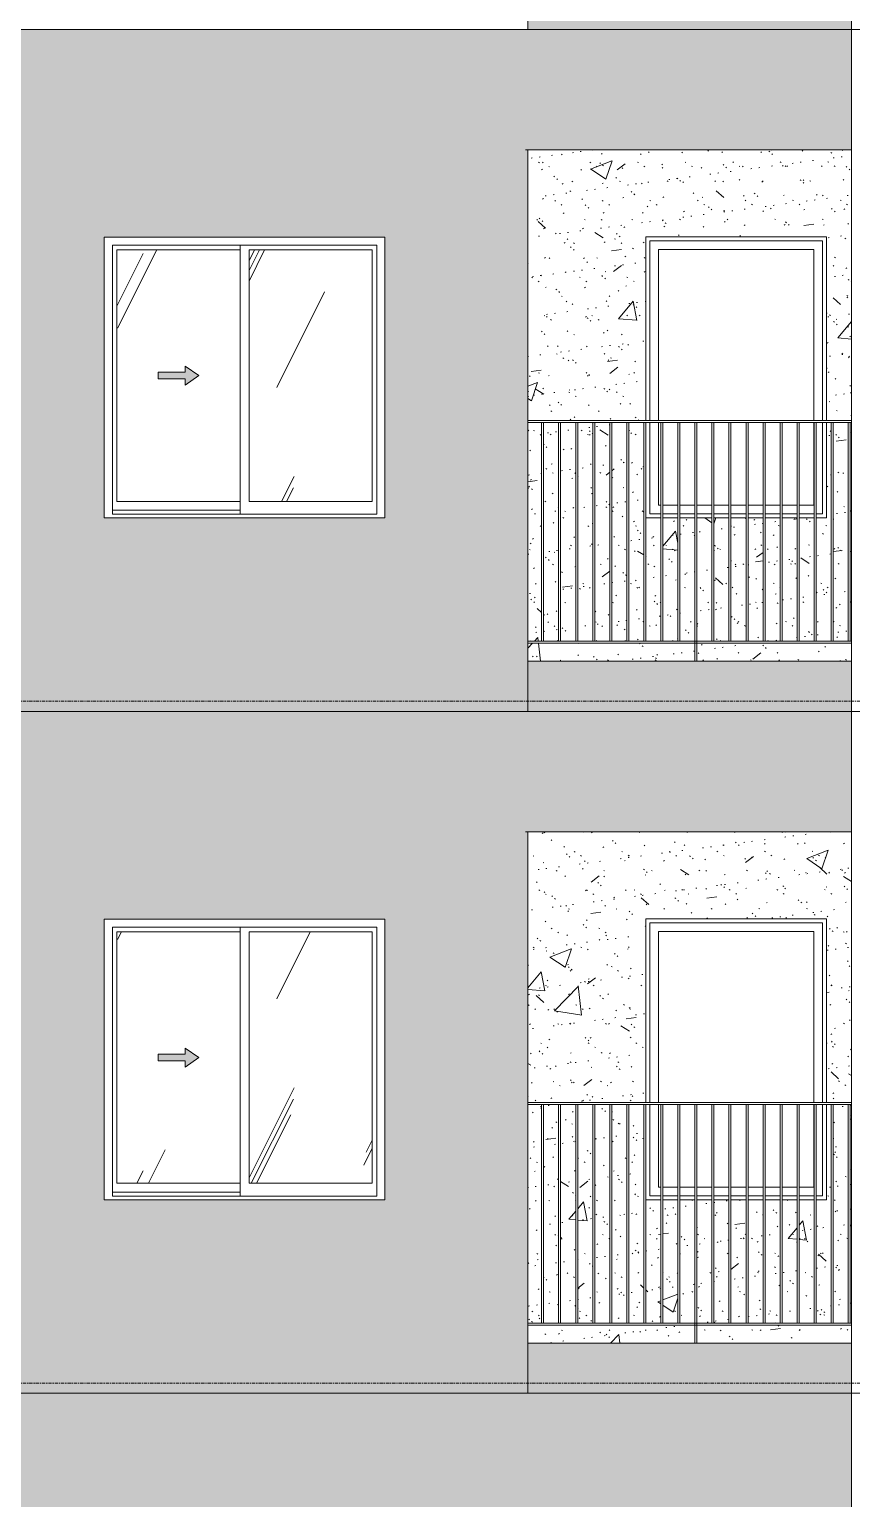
# Model space of a CAD drawing. Header units: millimetres. Extents: x 9199 to 175431, y -4466 to 35300.
# Drawn here: x 65662 to 69762, y 18625 to 25950 of the extents above; entities that cross this region are included whole.
import ezdxf

# ---------------------------------------------------------------- set-up
doc = ezdxf.new("R2010")
doc.units = ezdxf.units.MM
doc.linetypes.add('1 NÉT CALL OUT', pattern=[6, 3, -3])
doc.linetypes.add('Centre', pattern=[31.75, 6.35, -4.7625, 15.875, -4.7625])
for name, color, linetype, lineweight in [('0-1', 7, 'Continuous', 5), ('A-DETL-GENF', 92, 'Continuous', 9), ('A-DETL-GENF-1', 92, '1 NÉT CALL OUT', 9), ('A-FLOR-HRAL-1', 253, 'Continuous', 9), ('A-FLOR-LEVL-2', 51, 'Centre', 9), ('A-GLAZ', 151, 'Continuous', 9), ('A-GLAZ-1', 253, 'Continuous', 9), ('A-GLAZ-2', 7, 'Continuous', 9), ('A-GLAZ-3', 7, '1 NÉT CALL OUT', 9), ('A-WALL', 113, 'Continuous', 9), ('A-WALL-PATT', 111, 'Continuous', 9), ('A-WALL-PATT-1', 9, 'Continuous', 9), ('A-WALL-PATT-2', 111, 'Continuous', 5), ('I-WALL', 2, 'Continuous', 9), ('I-WALL-1', 7, 'Continuous', 9)]:
    doc.layers.add(name, color=color, linetype=linetype, lineweight=lineweight)
pattern_1 = [(50, (51388.9, 1200), (1093.104, -95.634), [114.3, -1257.3]), (355, (51388.9, 1200), (-211.457, 1146.34), [91.44, -1005.84]), (100.451, (51480, 1192), (881.656, 1050.7), [97.14, -1068.54]), (46.184, (51389, 1504.8), (1626.475, -252.257), [171.45, -1885.95]), (96.636, (51524.5, 1483.8), (1424.416, 1484.565), [145.71, -1602.81]), (351.184, (51389, 1504.8), (1424.43, 1484.55), [137.16, -1508.76]), (21, (51541.3, 1428.6), (909.686, -613.59), [114.3, -1257.3]), (326, (51541.3, 1428.6), (370.812, 1105.13), [91.44, -1005.84]), (71.451, (51617.1, 1377.5), (1280.503, 491.528), [97.14, -1068.54]), (37.5, (51388.93, 1200), (18.5313, 507.3303), [50.292, -943.356, 50.292, -970.788, -1009.65]), (37.5, (51388.93, 1200), (18.5313, 507.3303), [-2014.728, 50.292, -959.358]), (7.5, (51388.93, 1200), (400.918, 601.084), [50.292, -531.876, 50.292, -920.496, -384.81]), (7.5, (51388.93, 1200), (400.918, 601.084), [-1552.956, 50.292, -334.518]), (327.5, (51049.1, 1200), (813.545, -34.3737), [50.292, -330.708, 50.292, -1138.428, -1577.34]), (327.5, (51049.1, 1200), (813.545, -34.3737), [-1569.72, 50.292, -1527.048]), (317.5, (50896.7, 1200), (888.775, 152.56), [50.292, -445.008, 50.292, -739.14, -1120.14]), (317.5, (50896.7, 1200), (888.775, 152.56), [-1284.732, 50.292, -1069.848])]
pattern_2 = [(37.5, (51388.93, 1200), (-4.79953, 146.8239), [5.029, -110.795, 5.029, -124.511, -123.825]), (37.5, (51388.93, 1200), (-4.79953, 146.8239), [-245.364, 5.029, -118.796]), (7.5, (51388.93, 1200), (134.8574, 215.0472), [5.029, -57.455, 5.029, -99.365, -40.005]), (7.5, (51388.93, 1200), (134.8574, 215.0472), [-166.878, 5.029, -34.976]), (327.5, (51295.21, 1200), (237.29776, 0.4316), [5.029, -33.071, 5.029, -132.131, -179.07]), (327.5, (51295.21, 1200), (237.29776, 0.4316), [-175.26, 5.029, -174.041]), (317.5, (51295.2, 1200), (229.067, 66.8792), [5.029, -14.021, 5.029, -84.887, -102.87]), (317.5, (51295.2, 1200), (229.067, 66.8792), [-108.966, 5.029, -97.841])]
pattern_3 = [(63.435, (53179.2, 1304.34), (-0.001, 1524.001), [532.46, -2875.3]), (63.435, (51655.2, 1304.34), (-0.001, 1524.001), [532.46, -2875.3]), (63.435, (53908.74, 1598.8), (-0.001, 1524.001), [532.46, -2875.3]), (63.435, (52384.74, 1598.8), (-0.001, 1524.001), [532.46, -2875.3]), (63.435, (53798.3, 1494.84), (-0.001, 1524.001), [532.46, -2875.3]), (63.435, (52274.3, 1494.84), (-0.001, 1524.001), [532.46, -2875.3]), (63.435, (53685.8, 2090.1), (-0.001, 1524.001), [258.8, -3148.965]), (63.435, (52161.8, 2090.1), (-0.001, 1524.001), [258.8, -3148.965]), (63.435, (53612.15, 1997.95), (-0.001, 1524.001), [532.46, -2875.3]), (63.435, (52088.15, 1997.95), (-0.001, 1524.001), [532.46, -2875.3]), (63.435, (53625.14, 2064.1), (-0.001, 1524.001), [532.46, -2875.3]), (63.435, (52101.14, 2064.1), (-0.001, 1524.001), [532.46, -2875.3]), (63.435, (53010.3, 1773.94), (-0.001, 1524.001), [532.46, -2875.3]), (63.435, (51486.3, 1773.94), (-0.001, 1524.001), [532.46, -2875.3]), (63.435, (53023.3, 1851.9), (-0.001, 1524.001), [532.46, -2875.3]), (63.435, (51499.3, 1851.9), (-0.001, 1524.001), [532.46, -2875.3]), (63.435, (53026.8, 1908.1), (-0.001, 1524.001), [532.46, -2875.3]), (63.435, (51502.8, 1908.1), (-0.001, 1524.001), [532.46, -2875.3])]
pattern_4 = [(63.435, (53179.2, 1304.34), (-0.001, 1524.001), [532.46, -2875.304]), (63.435, (51655.2, 1304.34), (-0.001, 1524.001), [532.46, -2875.304]), (63.435, (53908.74, 1598.8), (-0.001, 1524.001), [532.46, -2875.304]), (63.435, (52384.74, 1598.8), (-0.001, 1524.001), [532.46, -2875.304]), (63.435, (53798.3, 1494.84), (-0.001, 1524.001), [532.46, -2875.304]), (63.435, (52274.3, 1494.84), (-0.001, 1524.001), [532.46, -2875.304]), (63.435, (53685.8, 2090.1), (-0.001, 1524.001), [258.8, -3148.965]), (63.435, (52161.8, 2090.1), (-0.001, 1524.001), [258.8, -3148.965]), (63.435, (53612.15, 1997.95), (-0.001, 1524.001), [532.46, -2875.304]), (63.435, (52088.15, 1997.95), (-0.001, 1524.001), [532.46, -2875.304]), (63.435, (53625.14, 2064.1), (-0.001, 1524.001), [532.46, -2875.304]), (63.435, (52101.14, 2064.1), (-0.001, 1524.001), [532.46, -2875.304]), (63.435, (53010.3, 1773.94), (-0.001, 1524.001), [532.46, -2875.304]), (63.435, (51486.3, 1773.94), (-0.001, 1524.001), [532.46, -2875.304]), (63.435, (53023.3, 1851.9), (-0.001, 1524.001), [532.46, -2875.304]), (63.435, (51499.3, 1851.9), (-0.001, 1524.001), [532.46, -2875.304]), (63.435, (53026.8, 1908.1), (-0.001, 1524.001), [532.46, -2875.304]), (63.435, (51502.8, 1908.1), (-0.001, 1524.001), [532.46, -2875.304])]

# ---------------------------------------------------------------- blocks, each defined once
blk = doc.blocks.new('M_Fixed - 900 x 1400-901191-TKCS_MẶT ĐỨNG HƯỚNG ĐÔNG')
at = {"layer": 'A-GLAZ-2'}
for p, q in [((52355.9, 7896), (53217.9, 7896)), ((52355.9, 7000), (52355.9, 7896)), ((52399.9, 7852), (53173.9, 7852)), ((52399.9, 7000), (52399.9, 7852)), ((53173.9, 7852), (53173.9, 7000)), ((53217.9, 7896), (53217.9, 7000)), ((52355.9, 6534), (52355.9, 6990)), ((52399.9, 6578), (52399.9, 6990)), ((53173.9, 6990), (53173.9, 6578)), ((53217.9, 6990), (53217.9, 6534)), ((52411, 6534), (52355.9, 6534)), ((52411, 6578), (52399.9, 6578)), ((52496, 6578), (52421, 6578)), ((52496, 6534), (52421, 6534)), ((52580.9, 6578), (52506, 6578)), ((52580.9, 6534), (52506, 6534)), ((52665.8, 6578), (52590.9, 6578)), ((52665.8, 6534), (52590.9, 6534)), ((52750.8, 6578), (52675.8, 6578)), ((52750.8, 6534), (52675.8, 6534)), ((52835.7, 6578), (52760.8, 6578)), ((52835.7, 6534), (52760.8, 6534)), ((52920.7, 6578), (52845.7, 6578)), ((52920.7, 6534), (52845.7, 6534)), ((53005.6, 6578), (52930.7, 6578)), ((53005.6, 6534), (52930.7, 6534)), ((53090.5, 6578), (53015.6, 6578)), ((53090.5, 6534), (53015.6, 6534)), ((53173.9, 6578), (53100.5, 6578)), ((53175.5, 6534), (53100.5, 6534)), ((53217.9, 6534), (53185.5, 6534))]:
    blk.add_line(p, q, dxfattribs=at)
blk = doc.blocks.new('Railing - 10mm-901206-TKCS_MẶT ĐỨNG HƯỚNG ĐÔNG')
at = {"layer": 'A-FLOR-HRAL-1'}
for p, q in [((51816.4, 5900), (51816.4, 6990)), ((51826.4, 5900), (51826.4, 6990))]:
    blk.add_line(p, q, dxfattribs=at)
blk = doc.blocks.new('Railing - 50 x 10mm-901224-TKCS_MẶT ĐỨNG HƯỚNG ĐÔNG')
at = {"layer": 'A-FLOR-HRAL-1'}
for p, q in [((52580.9, 6990), (52590.9, 6990)), ((52580.9, 5800), (52580.9, 6990)), ((52590.9, 5800), (52590.9, 6990))]:
    blk.add_line(p, q, dxfattribs=at)
blk = doc.blocks.new('Railing - Railing-999874-TKCS_MẶT ĐỨNG HƯỚNG ĐÔNG')
at = {"layer": 'A-FLOR-HRAL-1'}
for p, q in [((68146.9, 22900), (69762.3, 22900)), ((69762.3, 22890), (68146.9, 22890))]:
    blk.add_line(p, q, dxfattribs=at)
for name, p in [('Railing - 10mm-901206-TKCS_MẶT ĐỨNG HƯỚNG ĐÔNG', (16400, 17000)), ('Railing - 10mm-901206-TKCS_MẶT ĐỨNG HƯỚNG ĐÔNG', (16484.9, 17000)), ('Railing - 10mm-901206-TKCS_MẶT ĐỨNG HƯỚNG ĐÔNG', (16569.9, 17000)), ('Railing - 10mm-901206-TKCS_MẶT ĐỨNG HƯỚNG ĐÔNG', (16654.8, 17000)), ('Railing - 10mm-901206-TKCS_MẶT ĐỨNG HƯỚNG ĐÔNG', (16739.8, 17000)), ('Railing - 10mm-901206-TKCS_MẶT ĐỨNG HƯỚNG ĐÔNG', (16824.7, 17000)), ('Railing - 10mm-901206-TKCS_MẶT ĐỨNG HƯỚNG ĐÔNG', (16909.6, 17000)), ('Railing - 10mm-901206-TKCS_MẶT ĐỨNG HƯỚNG ĐÔNG', (16994.6, 17000)), ('Railing - 10mm-901206-TKCS_MẶT ĐỨNG HƯỚNG ĐÔNG', (17079.5, 17000)), ('Railing - 50 x 10mm-901224-TKCS_MẶT ĐỨNG HƯỚNG ĐÔNG', (16400, 17000)), ('Railing - 10mm-901206-TKCS_MẶT ĐỨNG HƯỚNG ĐÔNG', (17249.4, 17000)), ('Railing - 10mm-901206-TKCS_MẶT ĐỨNG HƯỚNG ĐÔNG', (17334.3, 17000)), ('Railing - 10mm-901206-TKCS_MẶT ĐỨNG HƯỚNG ĐÔNG', (17419.3, 17000)), ('Railing - 10mm-901206-TKCS_MẶT ĐỨNG HƯỚNG ĐÔNG', (17504.2, 17000)), ('Railing - 10mm-901206-TKCS_MẶT ĐỨNG HƯỚNG ĐÔNG', (17589.2, 17000)), ('Railing - 10mm-901206-TKCS_MẶT ĐỨNG HƯỚNG ĐÔNG', (17674.1, 17000)), ('Railing - 10mm-901206-TKCS_MẶT ĐỨNG HƯỚNG ĐÔNG', (17759, 17000)), ('Railing - 10mm-901206-TKCS_MẶT ĐỨNG HƯỚNG ĐÔNG', (17844, 17000)), ('Railing - 10mm-901206-TKCS_MẶT ĐỨNG HƯỚNG ĐÔNG', (17928.9, 17000))]:
    blk.add_blockref(name, p)
blk = doc.blocks.new('Top Rail Type - Top Rail_Internal_-999875-TKCS_MẶT ĐỨNG HƯỚNG ĐÔNG')
at = {"layer": 'A-FLOR-HRAL-1'}
for p, q in [((69762.3, 24000), (68146.9, 24000)), ((68146.9, 23990), (69762.3, 23990))]:
    blk.add_line(p, q, dxfattribs=at)
blk = doc.blocks.new('NCV_TKTC_TANG 6 - 8_rvt-1-TKCS_MẶT ĐỨNG HƯỚNG ĐÔNG')
at = {"layer": 'A-WALL-PATT-1'}
h = blk.add_hatch(dxfattribs=at)
h.set_pattern_fill('FP_2', color=256, style=0, pattern_type=2)
h.set_pattern_definition(pattern_1)
h.paths.add_polyline_path([(69740.3, 22800), (69761.9, 22800), (69761.9, 22890), (68990.9, 22890), (68990.9, 22800), (69732, 22800)])
h.paths.add_polyline_path([(68146.9, 22800), (68980.9, 22800), (68980.9, 22890), (68146.9, 22890)])
h.paths.add_polyline_path([(68980.9, 22900), (68980.9, 23515), (68906, 23515), (68906, 22900)])
h.paths.add_polyline_path([(68990.9, 22900), (69065.8, 22900), (69065.8, 23515), (68990.9, 23515), (68990.9, 23295.5)])
h.paths.add_polyline_path([(69075.8, 22900), (69150.8, 22900), (69150.8, 23515), (69075.8, 23515), (69075.8, 23226.2)])
h.paths.add_polyline_path([(68896, 22900), (68896, 23515), (68821, 23515), (68821, 22900)])
h.paths.add_polyline_path([(68811, 22900), (68811, 23515), (68736.9, 23515), (68736.1, 22900)])
h.paths.add_polyline_path([(69718.7, 22900), (69745.4, 22900), (69745.4, 23990), (69670.4, 23990), (69670.4, 22900)])
h.paths.add_polyline_path([(68726.1, 22900), (68726.1, 23990), (68651.1, 23990), (68651.1, 22900)])
h.paths.add_polyline_path([(68641.1, 22900), (68641.1, 23990), (68566.2, 23990), (68566.2, 22900)])
h.paths.add_polyline_path([(68212.1, 22900), (68216.4, 22900), (68216.4, 23990), (68146.9, 23990), (68146.9, 22900)])
h.paths.add_polyline_path([(69761.9, 22900), (69761.9, 23990), (69755.4, 23990), (69755.4, 22900)])
h.paths.add_polyline_path([(69160.8, 22900), (69235.7, 22900), (69235.7, 23515), (69160.8, 23515), (69160.8, 23153.8)])
h.paths.add_polyline_path([(68556.2, 22900), (68556.2, 23990), (68481.3, 23990), (68481.3, 22900)])
h.paths.add_polyline_path([(68226.4, 22900), (68301.4, 22900), (68301.4, 23990), (68226.4, 23990), (68226.4, 22955.2)])
h.paths.add_polyline_path([(69660.4, 22900), (69660.4, 23990), (69636.9, 23990), (69636.9, 23515), (69585.5, 23515), (69585.5, 22900)])
h.paths.add_polyline_path([(69575.5, 22900), (69575.5, 23515), (69500.5, 23515), (69500.5, 22900)])
h.paths.add_polyline_path([(69490.5, 22900), (69490.5, 23515), (69415.6, 23515), (69415.6, 22900), (69458.6, 22900)])
h.paths.add_polyline_path([(68311.4, 22900), (68386.3, 22900), (68386.3, 23990), (68311.4, 23990), (68311.4, 23281.3)])
h.paths.add_polyline_path([(68471.3, 22900), (68471.3, 23990), (68396.3, 23990), (68396.3, 22900)])
h.paths.add_polyline_path([(69405.6, 22900), (69405.6, 23515), (69330.7, 23515), (69330.7, 22900)])
h.paths.add_polyline_path([(69320.7, 22900), (69320.7, 23515), (69245.7, 23515), (69245.7, 22900)])
h.paths.add_polyline_path([(69687.4, 24000), (69761.9, 24000), (69761.9, 25350), (68146.9, 25350), (68146.9, 24000), (68736.9, 24000), (68736.9, 24915), (69636.9, 24915), (69636.9, 24000)])
h = blk.add_hatch(dxfattribs=at)
h.set_pattern_fill('FP_3', color=256, style=0, pattern_type=2)
h.set_pattern_definition(pattern_2)
h.paths.add_polyline_path([(69740.3, 22800), (69761.9, 22800), (69761.9, 22890), (68990.9, 22890), (68990.9, 22800), (69732, 22800)])
h.paths.add_polyline_path([(68146.9, 22800), (68980.9, 22800), (68980.9, 22890), (68146.9, 22890)])
h.paths.add_polyline_path([(68980.9, 22900), (68980.9, 23515), (68906, 23515), (68906, 22900)])
h.paths.add_polyline_path([(68990.9, 22900), (69065.8, 22900), (69065.8, 23515), (68990.9, 23515), (68990.9, 23295.5)])
h.paths.add_polyline_path([(69075.8, 22900), (69150.8, 22900), (69150.8, 23515), (69075.8, 23515), (69075.8, 23226.2)])
h.paths.add_polyline_path([(68896, 22900), (68896, 23515), (68821, 23515), (68821, 22900)])
h.paths.add_polyline_path([(68811, 22900), (68811, 23515), (68736.9, 23515), (68736.1, 22900)])
h.paths.add_polyline_path([(69718.7, 22900), (69745.4, 22900), (69745.4, 23990), (69670.4, 23990), (69670.4, 22900)])
h.paths.add_polyline_path([(68726.1, 22900), (68726.1, 23990), (68651.1, 23990), (68651.1, 22900)])
h.paths.add_polyline_path([(68641.1, 22900), (68641.1, 23990), (68566.2, 23990), (68566.2, 22900)])
h.paths.add_polyline_path([(68212.1, 22900), (68216.4, 22900), (68216.4, 23990), (68146.9, 23990), (68146.9, 22900)])
h.paths.add_polyline_path([(69761.9, 22900), (69761.9, 23990), (69755.4, 23990), (69755.4, 22900)])
h.paths.add_polyline_path([(69160.8, 22900), (69235.7, 22900), (69235.7, 23515), (69160.8, 23515), (69160.8, 23153.8)])
h.paths.add_polyline_path([(68556.2, 22900), (68556.2, 23990), (68481.3, 23990), (68481.3, 22900)])
h.paths.add_polyline_path([(68226.4, 22900), (68301.4, 22900), (68301.4, 23990), (68226.4, 23990), (68226.4, 22955.2)])
h.paths.add_polyline_path([(69660.4, 22900), (69660.4, 23990), (69636.9, 23990), (69636.9, 23515), (69585.5, 23515), (69585.5, 22900)])
h.paths.add_polyline_path([(69575.5, 22900), (69575.5, 23515), (69500.5, 23515), (69500.5, 22900)])
h.paths.add_polyline_path([(69490.5, 22900), (69490.5, 23515), (69415.6, 23515), (69415.6, 22900), (69458.6, 22900)])
h.paths.add_polyline_path([(68311.4, 22900), (68386.3, 22900), (68386.3, 23990), (68311.4, 23990), (68311.4, 23281.3)])
h.paths.add_polyline_path([(68471.3, 22900), (68471.3, 23990), (68396.3, 23990), (68396.3, 22900)])
h.paths.add_polyline_path([(69405.6, 22900), (69405.6, 23515), (69330.7, 23515), (69330.7, 22900)])
h.paths.add_polyline_path([(69320.7, 22900), (69320.7, 23515), (69245.7, 23515), (69245.7, 22900)])
h.paths.add_polyline_path([(69687.4, 24000), (69761.9, 24000), (69761.9, 25350), (68146.9, 25350), (68146.9, 24000), (68736.9, 24000), (68736.9, 24915), (69636.9, 24915), (69636.9, 24000)])
at = {"layer": 'I-WALL-1'}
for p, q in [((68736.9, 24000), (68736.9, 24915)), ((68736.9, 24915), (69636.9, 24915)), ((69636.9, 24915), (69636.9, 24000)), ((68736.9, 23515), (68736.9, 23990)), ((69636.9, 23990), (69636.9, 23515)), ((68811, 23515), (68736.9, 23515)), ((68896, 23515), (68821, 23515)), ((68980.9, 23515), (68906, 23515)), ((69065.8, 23515), (68990.9, 23515)), ((69150.8, 23515), (69075.8, 23515)), ((69235.7, 23515), (69160.8, 23515)), ((69320.7, 23515), (69245.7, 23515)), ((69405.6, 23515), (69330.7, 23515)), ((69490.5, 23515), (69415.6, 23515)), ((69575.5, 23515), (69500.5, 23515)), ((69636.9, 23515), (69585.5, 23515))]:
    blk.add_line(p, q, dxfattribs=at)
at = {"layer": 'A-FLOR-HRAL-1'}
for name in ['Top Rail Type - Top Rail_Internal_-999875-TKCS_MẶT ĐỨNG HƯỚNG ĐÔNG', 'Railing - Railing-999874-TKCS_MẶT ĐỨNG HƯỚNG ĐÔNG']:
    blk.add_blockref(name, (0, 0), dxfattribs=at)
at = {"layer": 'A-GLAZ-1'}
blk.add_blockref('M_Fixed - 900 x 1400-901191-TKCS_MẶT ĐỨNG HƯỚNG ĐÔNG', (16400, 17000), dxfattribs=at)
blk = doc.blocks.new('NCV_TKTC_TANG 6 - 8_rvt-3-TKCS_MẶT ĐỨNG HƯỚNG ĐÔNG')
at = {"layer": 'A-WALL-PATT-1'}
h = blk.add_hatch(dxfattribs=at)
h.set_pattern_fill('FP_2', color=256, style=0, pattern_type=2)
h.set_pattern_definition(pattern_1)
h.paths.add_polyline_path([(68186, 19400), (68980.9, 19400), (68980.9, 19490), (68146.9, 19490), (68146.9, 19400)])
h.paths.add_polyline_path([(69118.7, 19400), (69761.9, 19400), (69761.9, 19490), (68990.9, 19490), (68990.9, 19400)])
h.paths.add_polyline_path([(68906, 19500), (68980.9, 19500), (68980.9, 20115), (68906, 20115), (68906, 19971)])
h.paths.add_polyline_path([(68990.9, 19500), (69065.8, 19500), (69065.8, 20115), (68990.9, 20115), (68990.9, 19898.6)])
h.paths.add_polyline_path([(69490.5, 19500), (69490.5, 20115), (69415.6, 20115), (69415.6, 19500), (69458.6, 19500)])
h.paths.add_polyline_path([(69500.5, 19500), (69575.5, 19500), (69575.5, 20115), (69500.5, 20115), (69500.5, 20049.5)])
h.paths.add_polyline_path([(69075.8, 19500), (69150.8, 19500), (69150.8, 20115), (69075.8, 20115), (69075.8, 19826.2)])
h.paths.add_polyline_path([(69585.5, 19500), (69660.4, 19500), (69660.4, 20590), (69636.9, 20590), (69636.9, 20115), (69585.5, 20115), (69585.5, 20049.5)])
h.paths.add_polyline_path([(68896, 19500), (68896, 20115), (68821, 20115), (68821, 19500)])
h.paths.add_polyline_path([(69670.4, 19500), (69745.4, 19500), (69745.4, 20590), (69670.4, 20590), (69670.4, 19863.2)])
h.paths.add_polyline_path([(68146.9, 19500), (68216.4, 19500), (68216.4, 20590), (68146.9, 20590), (68146.9, 20049.5)])
h.paths.add_polyline_path([(68811, 19500), (68811, 20115), (68736.9, 20115), (68736.1, 19500)])
h.paths.add_polyline_path([(68726.1, 19500), (68726.1, 20590), (68651.1, 20590), (68651.1, 19500)])
h.paths.add_polyline_path([(69755.4, 19500), (69761.9, 19500), (69761.9, 20590), (69755.4, 20590), (69755.4, 20049.5)])
h.paths.add_polyline_path([(68641.1, 19500), (68641.1, 20590), (68566.2, 20590), (68566.2, 19500)])
h.paths.add_polyline_path([(68226.4, 19500), (68301.4, 19500), (68301.4, 20590), (68226.4, 20590), (68226.4, 19555.2)])
h.paths.add_polyline_path([(68556.2, 19500), (68556.2, 20590), (68481.3, 20590), (68481.3, 19500)])
h.paths.add_polyline_path([(68471.3, 19500), (68471.3, 20590), (68396.3, 20590), (68396.3, 19500)])
h.paths.add_polyline_path([(68311.4, 19500), (68386.3, 19500), (68386.3, 20590), (68311.4, 20590), (68311.4, 19881.3)])
h.paths.add_polyline_path([(69405.6, 19500), (69405.6, 20115), (69330.7, 20115), (69330.7, 19500)])
h.paths.add_polyline_path([(69320.7, 19500), (69320.7, 20115), (69245.7, 20115), (69245.7, 19500)])
h.paths.add_polyline_path([(69235.7, 19500), (69235.7, 20115), (69160.8, 20115), (69160.8, 19500)])
h.paths.add_polyline_path([(68498.6, 20600), (68736.9, 20600), (68736.9, 21515), (69636.9, 21515), (69636.9, 20600), (69761.9, 20600), (69761.9, 21950), (68146.9, 21950), (68146.9, 20600)])
h = blk.add_hatch(dxfattribs=at)
h.set_pattern_fill('FP_3', color=256, style=0, pattern_type=2)
h.set_pattern_definition(pattern_2)
h.paths.add_polyline_path([(68186, 19400), (68980.9, 19400), (68980.9, 19490), (68146.9, 19490), (68146.9, 19400)])
h.paths.add_polyline_path([(69118.7, 19400), (69761.9, 19400), (69761.9, 19490), (68990.9, 19490), (68990.9, 19400)])
h.paths.add_polyline_path([(68906, 19500), (68980.9, 19500), (68980.9, 20115), (68906, 20115), (68906, 19971)])
h.paths.add_polyline_path([(68990.9, 19500), (69065.8, 19500), (69065.8, 20115), (68990.9, 20115), (68990.9, 19898.6)])
h.paths.add_polyline_path([(69490.5, 19500), (69490.5, 20115), (69415.6, 20115), (69415.6, 19500), (69458.6, 19500)])
h.paths.add_polyline_path([(69500.5, 19500), (69575.5, 19500), (69575.5, 20115), (69500.5, 20115), (69500.5, 20049.5)])
h.paths.add_polyline_path([(69075.8, 19500), (69150.8, 19500), (69150.8, 20115), (69075.8, 20115), (69075.8, 19826.2)])
h.paths.add_polyline_path([(69585.5, 19500), (69660.4, 19500), (69660.4, 20590), (69636.9, 20590), (69636.9, 20115), (69585.5, 20115), (69585.5, 20049.5)])
h.paths.add_polyline_path([(68896, 19500), (68896, 20115), (68821, 20115), (68821, 19500)])
h.paths.add_polyline_path([(69670.4, 19500), (69745.4, 19500), (69745.4, 20590), (69670.4, 20590), (69670.4, 19863.2)])
h.paths.add_polyline_path([(68146.9, 19500), (68216.4, 19500), (68216.4, 20590), (68146.9, 20590), (68146.9, 20049.5)])
h.paths.add_polyline_path([(68811, 19500), (68811, 20115), (68736.9, 20115), (68736.1, 19500)])
h.paths.add_polyline_path([(68726.1, 19500), (68726.1, 20590), (68651.1, 20590), (68651.1, 19500)])
h.paths.add_polyline_path([(69755.4, 19500), (69761.9, 19500), (69761.9, 20590), (69755.4, 20590), (69755.4, 20049.5)])
h.paths.add_polyline_path([(68641.1, 19500), (68641.1, 20590), (68566.2, 20590), (68566.2, 19500)])
h.paths.add_polyline_path([(68226.4, 19500), (68301.4, 19500), (68301.4, 20590), (68226.4, 20590), (68226.4, 19555.2)])
h.paths.add_polyline_path([(68556.2, 19500), (68556.2, 20590), (68481.3, 20590), (68481.3, 19500)])
h.paths.add_polyline_path([(68471.3, 19500), (68471.3, 20590), (68396.3, 20590), (68396.3, 19500)])
h.paths.add_polyline_path([(68311.4, 19500), (68386.3, 19500), (68386.3, 20590), (68311.4, 20590), (68311.4, 19881.3)])
h.paths.add_polyline_path([(69405.6, 19500), (69405.6, 20115), (69330.7, 20115), (69330.7, 19500)])
h.paths.add_polyline_path([(69320.7, 19500), (69320.7, 20115), (69245.7, 20115), (69245.7, 19500)])
h.paths.add_polyline_path([(69235.7, 19500), (69235.7, 20115), (69160.8, 20115), (69160.8, 19500)])
h.paths.add_polyline_path([(68498.6, 20600), (68736.9, 20600), (68736.9, 21515), (69636.9, 21515), (69636.9, 20600), (69761.9, 20600), (69761.9, 21950), (68146.9, 21950), (68146.9, 20600)])
at = {"layer": 'I-WALL-1'}
for p, q in [((68736.9, 20600), (68736.9, 21515)), ((68736.9, 21515), (69636.9, 21515)), ((69636.9, 21515), (69636.9, 20600)), ((68736.9, 20115), (68736.9, 20590)), ((69636.9, 20590), (69636.9, 20115)), ((68811, 20115), (68736.9, 20115)), ((68896, 20115), (68821, 20115)), ((68980.9, 20115), (68906, 20115)), ((69065.8, 20115), (68990.9, 20115)), ((69150.8, 20115), (69075.8, 20115)), ((69235.7, 20115), (69160.8, 20115)), ((69320.7, 20115), (69245.7, 20115)), ((69405.6, 20115), (69330.7, 20115)), ((69490.5, 20115), (69415.6, 20115)), ((69575.5, 20115), (69500.5, 20115)), ((69636.9, 20115), (69585.5, 20115))]:
    blk.add_line(p, q, dxfattribs=at)
at = {"layer": 'A-FLOR-HRAL-1'}
for name in ['Top Rail Type - Top Rail_Internal_-999875-TKCS_MẶT ĐỨNG HƯỚNG ĐÔNG', 'Railing - Railing-999874-TKCS_MẶT ĐỨNG HƯỚNG ĐÔNG']:
    blk.add_blockref(name, (0, -3400), dxfattribs=at)
at = {"layer": 'A-GLAZ-1'}
blk.add_blockref('M_Fixed - 900 x 1400-901191-TKCS_MẶT ĐỨNG HƯỚNG ĐÔNG', (16400, 13600), dxfattribs=at)
blk = doc.blocks.new('1_FAMILY RVT - W01-WxH 1400x1400xmm-V114-TKCS_MẶT ĐỨNG HƯỚNG ĐÔNG')
at = {"layer": 'A-DETL-GENF-1'}
blk.add_hatch(color=256, dxfattribs=at).paths.add_polyline_path([(66439.8, 20776.5), (66507.5, 20823.9), (66439.8, 20871.4), (66439.8, 20840.9), (66304.3, 20840.9), (66304.3, 20807), (66439.8, 20807)])
at = {"layer": 'A-GLAZ'}
h = blk.add_hatch(dxfattribs=at)
h.set_pattern_fill('FP_1', color=256, style=0, pattern_type=2)
h.set_pattern_definition(pattern_3)
h.paths.add_polyline_path([(66713.1, 20197), (66713.1, 21450.9), (66098.8, 21450.9), (66098.8, 20197)])
h.paths.add_polyline_path([(66439.8, 20776.5), (66439.8, 20807), (66304.3, 20807), (66304.3, 20840.9), (66439.8, 20840.9), (66439.8, 20871.4), (66507.5, 20823.9), (66483.4, 20807)])
h = blk.add_hatch(dxfattribs=at)
h.set_pattern_fill('FP_1', color=256, style=0, pattern_type=2)
h.set_pattern_definition(pattern_3)
h.paths.add_polyline_path([(66757.5, 20197), (67371.8, 20197), (67371.8, 21450.9), (66757.5, 21450.9), (66757.5, 21074.5)])
at = {"layer": 'A-DETL-GENF'}
for p, q in [((66304.3, 20840.9), (66304.3, 20807)), ((66304.3, 20840.9), (66439.8, 20840.9)), ((66439.8, 20840.9), (66304.3, 20840.9)), ((66304.3, 20840.9), (66304.3, 20807)), ((66304.3, 20807), (66439.8, 20807)), ((66304.3, 20807), (66439.8, 20807)), ((66439.8, 20871.4), (66439.8, 20840.9)), ((66507.5, 20823.9), (66439.8, 20871.4)), ((66507.5, 20823.9), (66439.8, 20871.4)), ((66439.8, 20871.4), (66439.8, 20840.9)), ((66507.5, 20823.9), (66439.8, 20776.5)), ((66439.8, 20776.5), (66507.5, 20823.9)), ((66439.8, 20807), (66439.8, 20776.5)), ((66439.8, 20807), (66439.8, 20776.5))]:
    blk.add_line(p, q, dxfattribs=at)
at = {"layer": 'A-GLAZ'}
for p, q in [((67435.3, 21514.4), (66035.3, 21514.4)), ((66035.3, 21514.4), (66035.3, 20114.4)), ((66076.2, 21473.5), (67394.4, 21473.5)), ((66076.2, 20133.5), (66076.2, 21473.5)), ((66713.1, 21473.5), (66713.1, 20133.5)), ((67394.4, 20133.5), (67394.4, 21473.5)), ((67435.3, 21514.4), (67435.3, 20114.4)), ((66098.8, 21450.9), (66098.8, 20197)), ((66713.1, 21450.9), (66098.8, 21450.9)), ((66757.5, 20197), (66757.5, 21450.9)), ((66757.5, 21450.9), (67371.8, 21450.9)), ((67371.8, 21450.9), (67371.8, 20197)), ((66713.1, 20152.5), (66076.2, 20152.5)), ((66713.1, 20152.5), (66076.2, 20152.5)), ((66098.8, 20197), (66713.1, 20197)), ((67371.8, 20197), (66757.5, 20197)), ((67435.3, 20114.4), (66035.3, 20114.4)), ((67394.4, 20133.5), (66076.2, 20133.5))]:
    blk.add_line(p, q, dxfattribs=at)
blk = doc.blocks.new('1_FAMILY RVT - W01-WxH 1400x1400xmm-V124-TKCS_MẶT ĐỨNG HƯỚNG ĐÔNG')
at = {"layer": 'A-DETL-GENF-1'}
blk.add_hatch(color=256, dxfattribs=at).paths.add_polyline_path([(66439.8, 24176.5), (66507.5, 24223.9), (66439.8, 24271.4), (66439.8, 24240.9), (66304.3, 24240.9), (66304.3, 24207), (66439.8, 24207)])
at = {"layer": 'A-GLAZ'}
h = blk.add_hatch(dxfattribs=at)
h.set_pattern_fill('FP_4', color=256, style=0, pattern_type=2)
h.set_pattern_definition(pattern_4)
h.paths.add_polyline_path([(66713.1, 23597), (66713.1, 24850.9), (66098.8, 24850.9), (66098.8, 23597)])
h.paths.add_polyline_path([(66439.8, 24176.5), (66439.8, 24207), (66304.3, 24207), (66304.3, 24240.9), (66439.8, 24240.9), (66439.8, 24271.4), (66507.5, 24223.9), (66483.4, 24207)])
h = blk.add_hatch(dxfattribs=at)
h.set_pattern_fill('FP_4', color=256, style=0, pattern_type=2)
h.set_pattern_definition(pattern_4)
h.paths.add_polyline_path([(66757.5, 23597), (67371.8, 23597), (67371.8, 24850.9), (66757.5, 24850.9), (66757.5, 24377.5)])
at = {"layer": 'A-DETL-GENF'}
for p, q in [((66439.8, 24271.4), (66439.8, 24240.9)), ((66507.5, 24223.9), (66439.8, 24271.4)), ((66507.5, 24223.9), (66439.8, 24271.4)), ((66439.8, 24271.4), (66439.8, 24240.9)), ((66304.3, 24240.9), (66304.3, 24207)), ((66304.3, 24240.9), (66439.8, 24240.9)), ((66439.8, 24240.9), (66304.3, 24240.9)), ((66304.3, 24240.9), (66304.3, 24207)), ((66304.3, 24207), (66439.8, 24207)), ((66304.3, 24207), (66439.8, 24207)), ((66507.5, 24223.9), (66439.8, 24176.5)), ((66439.8, 24176.5), (66507.5, 24223.9)), ((66439.8, 24207), (66439.8, 24176.5)), ((66439.8, 24207), (66439.8, 24176.5))]:
    blk.add_line(p, q, dxfattribs=at)
at = {"layer": 'A-GLAZ'}
for p, q in [((67435.3, 24914.4), (66035.3, 24914.4)), ((66035.3, 24914.4), (66035.3, 23514.4)), ((67435.3, 24914.4), (67435.3, 23514.4)), ((66076.2, 24873.5), (67394.4, 24873.5)), ((66076.2, 23533.5), (66076.2, 24873.5)), ((66098.8, 24850.9), (66098.8, 23597)), ((66713.1, 24850.9), (66098.8, 24850.9)), ((66713.1, 24873.5), (66713.1, 23533.5)), ((66757.5, 23597), (66757.5, 24850.9)), ((66757.5, 24850.9), (67371.8, 24850.9)), ((67371.8, 24850.9), (67371.8, 23597)), ((67394.4, 23533.5), (67394.4, 24873.5)), ((66098.8, 23597), (66713.1, 23597)), ((67371.8, 23597), (66757.5, 23597)), ((67435.3, 23514.4), (66035.3, 23514.4)), ((66713.1, 23552.5), (66076.2, 23552.5)), ((66713.1, 23552.5), (66076.2, 23552.5)), ((67394.4, 23533.5), (66076.2, 23533.5))]:
    blk.add_line(p, q, dxfattribs=at)

msp = doc.modelspace()

# ---------------------------------------------------------------- hatches: boundary and pattern name
at = {"layer": 'A-WALL-PATT'}
for points in [[(69761.9, 25500), (69762.3, 25500), (69762.3, 26200), (68146.9, 26200), (68146.9, 25950), (69761.9, 25949.7), (69761.9, 25519.9)], [(69762.3, 22100), (69762.3, 22800), (68146.9, 22800), (68146.9, 22550), (69761.9, 22549.7), (69761.9, 22100)], [(69761.9, 18700), (69762.3, 18700), (69762.3, 19400), (68146.9, 19400), (68146.9, 19150), (69761.9, 19149.7), (69761.9, 18719.9)]]:
    msp.add_hatch(color=256, dxfattribs=at).paths.add_polyline_path(points)
at = {"layer": 'A-WALL-PATT-2'}
h = msp.add_hatch(color=256, dxfattribs=at)
h.paths.add_polyline_path([(65035, 22550), (68146.9, 22550), (68146.9, 25350), (68136.9, 25350), (68136.9, 25950), (65035, 25950), (65035, 23295.5)])
h.paths.add_polyline_path([(67394.4, 23514.4), (66035.3, 23514.4), (66035.3, 24914.4), (67435.3, 24914.4), (67435.3, 23514.4)])
for points in [[(69761.9, 25350), (69761.9, 25950), (68136.9, 25950), (68136.9, 25350)], [(69761.9, 21950), (69761.9, 22550), (68136.9, 22550), (68136.9, 21950)], [(69761.9, 18550), (69761.9, 19150), (68136.9, 19150), (68136.9, 18550)]]:
    msp.add_hatch(color=256, dxfattribs=at).paths.add_polyline_path(points)
h = msp.add_hatch(color=256, dxfattribs=at)
h.paths.add_polyline_path([(65035, 19150), (68146.9, 19150), (68146.9, 21950), (68136.9, 21950), (68136.9, 22550), (65035, 22550), (65035, 20049.5)])
h.paths.add_polyline_path([(67394.4, 20114.4), (66035.3, 20114.4), (66035.3, 21514.4), (67435.3, 21514.4), (67435.3, 20114.4)])
h = msp.add_hatch(color=256, dxfattribs=at)
h.paths.add_polyline_path([(65035, 15750), (68146.9, 15750), (68146.9, 18550), (68136.9, 18550), (68136.9, 19150), (65035, 19150), (65035, 16803.4)])
h.paths.add_polyline_path([(67394.4, 16714.4), (66035.3, 16714.4), (66035.3, 18114.4), (67435.3, 18114.4), (67435.3, 16714.4)])

# ---------------------------------------------------------------- linework, layer by layer
at = {"layer": 'A-FLOR-LEVL-2'}
for p, q in [((9199.1, 22600), (84597.8, 22600)), ((9199.1, 19200), (84597.8, 19200))]:
    msp.add_line(p, q, dxfattribs=at)
at = {"layer": 'A-WALL'}
for p, q in [((69762.3, 29350), (69762.3, 15750)), ((68146.9, 25950), (68146.9, 28750)), ((61561.9, 25950), (68136.9, 25950)), ((69762.3, 25950), (76536.9, 25950)), ((68146.9, 22550), (68146.9, 25350)), ((68136.9, 22550), (61561.9, 22550)), ((61561.9, 22550), (68136.9, 22550)), ((76536.9, 22550), (69762.3, 22550)), ((69762.3, 22550), (76536.9, 22550)), ((68146.9, 19150), (68146.9, 21950)), ((68136.9, 19150), (61561.9, 19150)), ((61561.9, 19150), (68136.9, 19150)), ((76536.9, 19150), (69762.3, 19150)), ((69762.3, 19150), (76536.9, 19150))]:
    msp.add_line(p, q, dxfattribs=at)
at = {"layer": 'I-WALL'}
for p, q in [((69761.9, 25950), (68136.9, 25950)), ((69761.9, 25350), (69761.9, 25950)), ((68136.9, 25350), (69761.9, 25350)), ((69762.3, 22800), (68146.9, 22800)), ((69761.9, 22550), (68136.9, 22550)), ((69761.9, 21950), (69761.9, 22550)), ((68136.9, 21950), (69761.9, 21950)), ((69762.3, 19400), (68146.9, 19400)), ((69761.9, 19150), (68136.9, 19150)), ((69761.9, 18550), (69761.9, 19150))]:
    msp.add_line(p, q, dxfattribs=at)

# ---------------------------------------------------------------- block references
at = {"layer": '0-1'}
for name in ['NCV_TKTC_TANG 6 - 8_rvt-1-TKCS_MẶT ĐỨNG HƯỚNG ĐÔNG', 'NCV_TKTC_TANG 6 - 8_rvt-3-TKCS_MẶT ĐỨNG HƯỚNG ĐÔNG']:
    msp.add_blockref(name, (0, 0), dxfattribs=at)
at = {"layer": 'A-GLAZ-3'}
for name in ['1_FAMILY RVT - W01-WxH 1400x1400xmm-V124-TKCS_MẶT ĐỨNG HƯỚNG ĐÔNG', '1_FAMILY RVT - W01-WxH 1400x1400xmm-V114-TKCS_MẶT ĐỨNG HƯỚNG ĐÔNG']:
    msp.add_blockref(name, (0, 0), dxfattribs=at)

doc.saveas('drawing.dxf')
